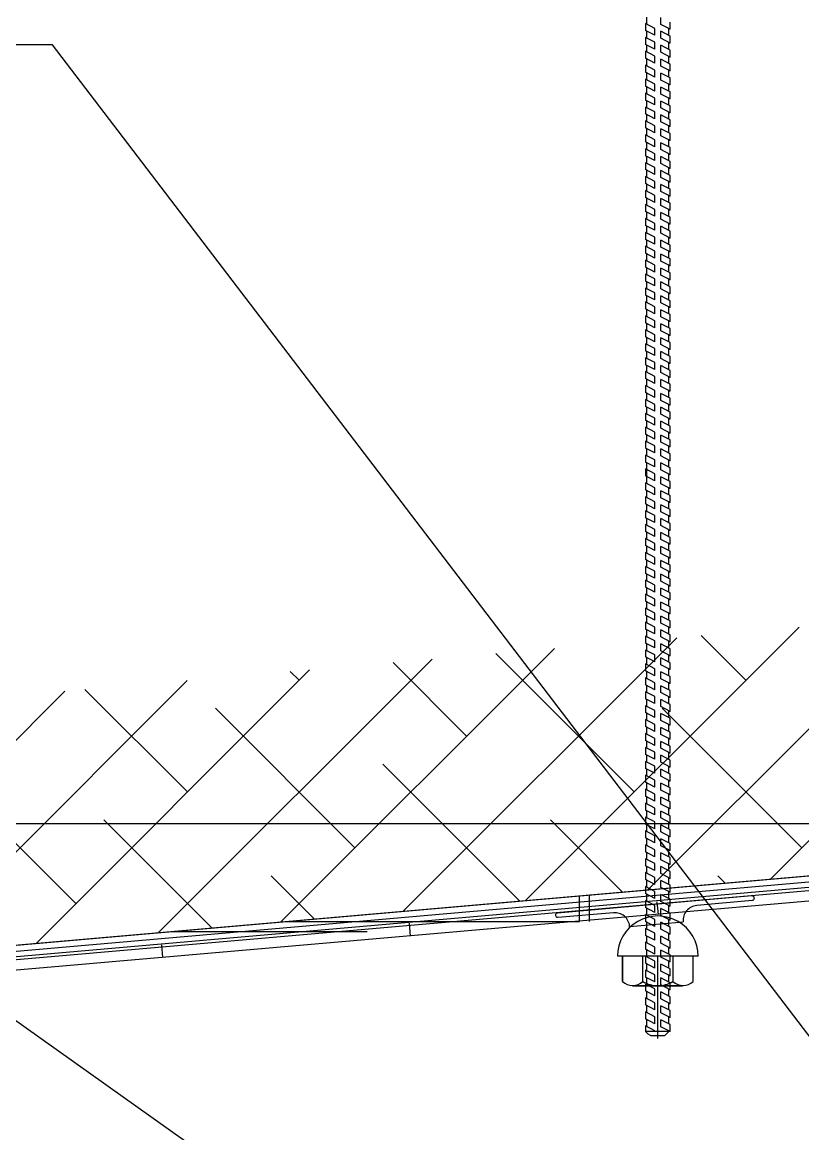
# Model space of a CAD drawing. Header units: millimetres. Extents: x -1985 to 969, y 203 to 500.
# Drawn here: x -1711.42 to -1695.73, y 428.8 to 451.15 of the extents above; entities that cross this region are included whole.
import ezdxf

# ---------------------------------------------------------------- set-up
doc = ezdxf.new("R2010")
doc.units = ezdxf.units.MM
for name, color, linetype in [('Контур', 252, 'Continuous'), ('надписи', 7, 'Continuous'), ('Подхват', 252, 'Continuous'), ('ШПАЛА', 7, 'Continuous')]:
    doc.layers.add(name, color=color, linetype=linetype)

msp = doc.modelspace()

# ---------------------------------------------------------------- hatches: boundary and pattern name
h = msp.add_hatch()
h.set_pattern_fill('ANSI38', color=252, style=0)
h.set_pattern_definition([(45, (-3522.112, -480.3116), (-2.245064, 2.245064), []), (135, (-3522.112, -480.3116), (-6.735192, 2.245064), [7.9375, -4.7625])])
h.paths.add_polyline_path([(-1720.702, 383.032), (-1721.688, 383.08), (-1722.665, 383.226), (-1723.592, 383.458), (-1724.524, 383.791), (-1725.432, 384.221), (-1726.287, 384.737), (-1726.971, 385.241), (-1727.773, 385.961), (-1728.504, 386.777), (-1729.022, 387.484), (-1729.541, 388.354), (-1729.936, 389.193), (-1730.232, 390.002), (-1730.525, 391.156), (-1730.702, 392.622), (-1730.702, 395.934), (-1730.702, 430.92), (-1636.702, 439.144), (-1636.702, 393.036), (-1636.747, 392.089), (-1636.92, 390.958), (-1637.135, 390.12), (-1637.455, 389.225), (-1637.852, 388.375), (-1638.368, 387.505), (-1638.984, 386.673), (-1639.631, 385.961), (-1640.423, 385.249), (-1641.189, 384.688), (-1642.258, 384.073), (-1642.856, 383.801), (-1644.03, 383.395), (-1644.836, 383.207), (-1645.717, 383.08), (-1646.702, 383.032)], flags=16)
h.paths.add_polyline_path([(-1632.702, 439.494), (-1734.702, 430.57), (-1734.702, 392.381), (-1734.465, 390.421), (-1734.059, 388.819), (-1733.631, 387.65), (-1733.076, 386.474), (-1732.362, 385.274), (-1731.615, 384.255), (-1730.607, 383.129), (-1729.499, 382.135), (-1728.511, 381.407), (-1727.325, 380.692), (-1726.056, 380.09), (-1724.753, 379.626), (-1723.448, 379.299), (-1722.083, 379.095), (-1720.801, 379.032), (-1646.603, 379.032), (-1645.332, 379.094), (-1644.095, 379.273), (-1642.92, 379.547), (-1641.37, 380.082), (-1640.427, 380.512), (-1639.005, 381.331), (-1637.899, 382.139), (-1636.806, 383.121), (-1635.889, 384.132), (-1635.031, 385.29), (-1634.312, 386.504), (-1633.752, 387.701), (-1633.307, 388.946), (-1632.996, 390.155), (-1632.761, 391.692), (-1632.702, 392.942)])

# ---------------------------------------------------------------- linework, layer by layer
at = {"color": 0}
for p, q in [((-1698.895, 451.128), (-1698.895, 450.988)), ((-1698.395, 451.013), (-1698.395, 451.153)), ((-1698.895, 450.848), (-1698.895, 450.708)), ((-1698.395, 450.734), (-1698.395, 450.874)), ((-1698.395, 450.453), (-1698.395, 450.593)), ((-1698.895, 450.568), (-1698.895, 450.428)), ((-1698.895, 450.288), (-1698.895, 450.148)), ((-1698.395, 450.173), (-1698.395, 450.313)), ((-1698.895, 450.007), (-1698.895, 449.867)), ((-1698.395, 449.893), (-1698.395, 450.033)), ((-1698.895, 449.727), (-1698.895, 449.587)), ((-1698.395, 449.613), (-1698.395, 449.753)), ((-1698.895, 449.448), (-1698.895, 449.308)), ((-1698.395, 449.332), (-1698.395, 449.472)), ((-1698.895, 449.168), (-1698.895, 449.028)), ((-1698.395, 449.053), (-1698.395, 449.193)), ((-1698.895, 448.888), (-1698.895, 448.748)), ((-1698.395, 448.773), (-1698.395, 448.913)), ((-1698.895, 448.608), (-1698.895, 448.468)), ((-1698.395, 448.494), (-1698.395, 448.634)), ((-1698.895, 448.329), (-1698.895, 448.189)), ((-1698.395, 448.214), (-1698.395, 448.354)), ((-1698.895, 448.048), (-1698.895, 447.908)), ((-1698.395, 447.934), (-1698.395, 448.074)), ((-1698.895, 447.768), (-1698.895, 447.628)), ((-1698.395, 447.654), (-1698.395, 447.794)), ((-1698.895, 447.488), (-1698.895, 447.348)), ((-1698.395, 447.373), (-1698.395, 447.513)), ((-1698.895, 447.208), (-1698.895, 447.068)), ((-1698.395, 447.093), (-1698.395, 447.233)), ((-1698.895, 446.927), (-1698.895, 446.787)), ((-1698.395, 446.813), (-1698.395, 446.953)), ((-1698.895, 446.648), (-1698.895, 446.508)), ((-1698.395, 446.533), (-1698.395, 446.673)), ((-1698.895, 446.368), (-1698.895, 446.228)), ((-1698.395, 446.253), (-1698.395, 446.393)), ((-1698.895, 446.089), (-1698.895, 445.949)), ((-1698.395, 445.973), (-1698.395, 446.113)), ((-1698.895, 445.808), (-1698.895, 445.668)), ((-1698.395, 445.694), (-1698.395, 445.834)), ((-1698.895, 445.528), (-1698.895, 445.388)), ((-1698.395, 445.414), (-1698.395, 445.554)), ((-1698.895, 445.248), (-1698.895, 445.108)), ((-1698.395, 445.133), (-1698.395, 445.273)), ((-1698.895, 444.968), (-1698.895, 444.828)), ((-1698.395, 444.853), (-1698.395, 444.993)), ((-1698.895, 444.688), (-1698.895, 444.548)), ((-1698.395, 444.573), (-1698.395, 444.713)), ((-1698.895, 444.407), (-1698.895, 444.267)), ((-1698.395, 444.293), (-1698.395, 444.433)), ((-1698.895, 444.127), (-1698.895, 443.987)), ((-1698.395, 444.012), (-1698.395, 444.152)), ((-1698.895, 443.848), (-1698.895, 443.708)), ((-1698.395, 443.732), (-1698.395, 443.872)), ((-1698.895, 443.568), (-1698.895, 443.428)), ((-1698.395, 443.453), (-1698.395, 443.593)), ((-1698.895, 443.288), (-1698.895, 443.148)), ((-1698.395, 443.173), (-1698.395, 443.313)), ((-1698.895, 443.008), (-1698.895, 442.868)), ((-1698.395, 442.893), (-1698.395, 443.033)), ((-1698.895, 442.73), (-1698.895, 442.59)), ((-1698.395, 442.613), (-1698.395, 442.753)), ((-1698.895, 442.45), (-1698.895, 442.31)), ((-1698.395, 442.335), (-1698.395, 442.475)), ((-1698.895, 442.17), (-1698.895, 442.03)), ((-1698.395, 442.055), (-1698.395, 442.195)), ((-1698.895, 441.89), (-1698.895, 441.75)), ((-1698.395, 441.775), (-1698.395, 441.915)), ((-1698.895, 441.609), (-1698.895, 441.469)), ((-1698.395, 441.495), (-1698.395, 441.635)), ((-1698.895, 441.329), (-1698.895, 441.189)), ((-1698.395, 441.214), (-1698.395, 441.354)), ((-1698.895, 441.05), (-1698.895, 440.91)), ((-1698.395, 440.934), (-1698.395, 441.074)), ((-1698.895, 440.77), (-1698.895, 440.63)), ((-1698.395, 440.655), (-1698.395, 440.795)), ((-1698.895, 440.49), (-1698.895, 440.35)), ((-1698.395, 440.375), (-1698.395, 440.515)), ((-1698.895, 440.21), (-1698.895, 440.07)), ((-1698.395, 440.096), (-1698.395, 440.236)), ((-1698.895, 439.931), (-1698.895, 439.791)), ((-1698.395, 439.815), (-1698.395, 439.955)), ((-1698.895, 439.65), (-1698.895, 439.51)), ((-1698.395, 439.536), (-1698.395, 439.676)), ((-1698.895, 439.37), (-1698.895, 439.23)), ((-1698.395, 439.256), (-1698.395, 439.396)), ((-1698.895, 439.09), (-1698.895, 438.95)), ((-1698.395, 438.975), (-1698.395, 439.115)), ((-1698.895, 438.809), (-1698.895, 438.669)), ((-1698.395, 438.695), (-1698.395, 438.835)), ((-1698.895, 438.529), (-1698.895, 438.389)), ((-1698.395, 438.415), (-1698.395, 438.555)), ((-1698.895, 438.25), (-1698.895, 438.11)), ((-1698.395, 438.135), (-1698.395, 438.275)), ((-1698.895, 437.97), (-1698.895, 437.83)), ((-1698.395, 437.855), (-1698.395, 437.995)), ((-1698.895, 437.691), (-1698.895, 437.551)), ((-1698.395, 437.575), (-1698.395, 437.715)), ((-1698.895, 437.41), (-1698.895, 437.27)), ((-1698.395, 437.296), (-1698.395, 437.436)), ((-1698.895, 437.131), (-1698.895, 436.991)), ((-1698.395, 437.016), (-1698.395, 437.156)), ((-1698.895, 436.85), (-1698.895, 436.71)), ((-1698.395, 436.736), (-1698.395, 436.876)), ((-1698.895, 436.57), (-1698.895, 436.43)), ((-1698.395, 436.456), (-1698.395, 436.596)), ((-1698.895, 436.29), (-1698.895, 436.15)), ((-1698.395, 436.175), (-1698.395, 436.315)), ((-1698.895, 436.01), (-1698.895, 435.87)), ((-1698.395, 435.895), (-1698.395, 436.035)), ((-1698.895, 435.729), (-1698.895, 435.589)), ((-1698.395, 435.615), (-1698.395, 435.755)), ((-1698.895, 435.45), (-1698.895, 435.31)), ((-1698.395, 435.335), (-1698.395, 435.475)), ((-1698.395, 435.056), (-1698.395, 435.196)), ((-1698.895, 435.17), (-1698.895, 435.03)), ((-1698.895, 434.891), (-1698.895, 434.751)), ((-1698.395, 434.775), (-1698.395, 434.915)), ((-1698.895, 434.611), (-1698.895, 434.471)), ((-1698.395, 434.496), (-1698.395, 434.636)), ((-1698.895, 434.333), (-1698.895, 434.193)), ((-1698.395, 434.216), (-1698.395, 434.356)), ((-1698.395, 433.938), (-1698.395, 434.078)), ((-1698.895, 434.053), (-1698.895, 433.913)), ((-1698.895, 433.772), (-1698.895, 433.632)), ((-1698.395, 433.658), (-1698.395, 433.798)), ((-1698.895, 433.492), (-1698.895, 433.352)), ((-1698.395, 433.378), (-1698.395, 433.518)), ((-1698.895, 433.212), (-1698.895, 433.072)), ((-1698.395, 433.097), (-1698.395, 433.237)), ((-1698.395, 432.817), (-1698.395, 432.957)), ((-1698.895, 432.932), (-1698.895, 432.792)), ((-1698.895, 432.652), (-1698.895, 432.512)), ((-1698.395, 432.537), (-1698.395, 432.677)), ((-1699.354, 432.371), (-1699.354, 431.863)), ((-1699.354, 431.863), (-1699.354, 432.371)), ((-1698.945, 431.863), (-1698.945, 432.371)), ((-1698.895, 432.372), (-1698.895, 432.232)), ((-1698.395, 432.258), (-1698.395, 432.398)), ((-1698.342, 432.371), (-1698.342, 431.863)), ((-1697.934, 431.863), (-1697.934, 432.371)), ((-1698.895, 432.093), (-1698.895, 431.953)), ((-1698.395, 431.978), (-1698.395, 432.118)), ((-1698.395, 431.698), (-1698.395, 431.838)), ((-1699.156, 431.78), (-1698.644, 431.78)), ((-1698.644, 431.78), (-1699.134, 431.78)), ((-1698.895, 431.813), (-1698.895, 431.673)), ((-1698.132, 431.78), (-1698.644, 431.78)), ((-1698.644, 431.78), (-1698.154, 431.78)), ((-1698.895, 431.533), (-1698.895, 431.393)), ((-1698.395, 431.418), (-1698.395, 431.558)), ((-1698.895, 431.253), (-1698.895, 431.113)), ((-1698.395, 431.138), (-1698.395, 431.278)), ((-1698.895, 430.973), (-1698.895, 430.86)), ((-1698.395, 430.858), (-1698.395, 430.998)), ((-1698.424, 430.86), (-1698.895, 430.86)), ((-1698.791, 430.78), (-1698.504, 430.78))]:
    msp.add_line(p, q, dxfattribs=at)
for p, q in [((-1698.895, 451.128), (-1698.864, 451.128)), ((-1698.702, 451.03), (-1698.895, 451.128)), ((-1698.395, 451.013), (-1698.585, 451.11)), ((-1698.702, 450.89), (-1698.895, 450.988)), ((-1698.895, 450.848), (-1698.864, 450.848)), ((-1698.702, 450.75), (-1698.895, 450.848)), ((-1698.395, 450.874), (-1698.585, 450.971)), ((-1698.395, 450.734), (-1698.585, 450.831)), ((-1698.395, 451.013), (-1698.424, 451.013)), ((-1698.702, 450.61), (-1698.895, 450.708)), ((-1698.395, 450.593), (-1698.585, 450.69)), ((-1698.395, 450.734), (-1698.424, 450.734)), ((-1698.895, 450.568), (-1698.864, 450.568)), ((-1698.702, 450.47), (-1698.895, 450.568)), ((-1698.702, 450.33), (-1698.895, 450.428)), ((-1698.395, 450.453), (-1698.585, 450.55)), ((-1698.395, 450.313), (-1698.585, 450.41)), ((-1698.395, 450.453), (-1698.424, 450.453)), ((-1698.895, 450.288), (-1698.864, 450.288)), ((-1698.702, 450.19), (-1698.895, 450.288)), ((-1698.702, 450.05), (-1698.895, 450.148)), ((-1698.395, 450.173), (-1698.585, 450.27)), ((-1698.395, 450.173), (-1698.424, 450.173)), ((-1698.895, 450.007), (-1698.864, 450.007)), ((-1698.702, 449.909), (-1698.895, 450.007)), ((-1698.395, 450.033), (-1698.585, 450.13)), ((-1698.395, 449.893), (-1698.585, 449.99)), ((-1698.702, 449.769), (-1698.895, 449.867)), ((-1698.895, 449.727), (-1698.864, 449.727)), ((-1698.702, 449.629), (-1698.895, 449.727)), ((-1698.395, 449.753), (-1698.585, 449.849)), ((-1698.395, 449.613), (-1698.585, 449.709)), ((-1698.395, 449.893), (-1698.424, 449.893)), ((-1698.702, 449.489), (-1698.895, 449.587)), ((-1698.395, 449.472), (-1698.585, 449.569)), ((-1698.395, 449.613), (-1698.424, 449.613)), ((-1698.895, 449.448), (-1698.864, 449.448)), ((-1698.702, 449.35), (-1698.895, 449.448)), ((-1698.702, 449.21), (-1698.895, 449.308)), ((-1698.395, 449.332), (-1698.585, 449.429)), ((-1698.395, 449.193), (-1698.585, 449.29)), ((-1698.395, 449.332), (-1698.424, 449.332)), ((-1698.895, 449.168), (-1698.864, 449.168)), ((-1698.702, 449.07), (-1698.895, 449.168)), ((-1698.395, 449.053), (-1698.585, 449.15)), ((-1698.395, 449.053), (-1698.424, 449.053)), ((-1698.702, 448.93), (-1698.895, 449.028)), ((-1698.895, 448.888), (-1698.864, 448.888)), ((-1698.702, 448.79), (-1698.895, 448.888)), ((-1698.395, 448.913), (-1698.585, 449.01)), ((-1698.395, 448.773), (-1698.585, 448.87)), ((-1698.702, 448.65), (-1698.895, 448.748)), ((-1698.895, 448.608), (-1698.864, 448.608)), ((-1698.702, 448.51), (-1698.895, 448.608)), ((-1698.395, 448.634), (-1698.585, 448.731)), ((-1698.395, 448.494), (-1698.585, 448.591)), ((-1698.395, 448.773), (-1698.424, 448.773)), ((-1698.702, 448.37), (-1698.895, 448.468)), ((-1698.395, 448.354), (-1698.585, 448.45)), ((-1698.395, 448.494), (-1698.424, 448.494)), ((-1698.895, 448.329), (-1698.864, 448.329)), ((-1698.702, 448.23), (-1698.895, 448.329)), ((-1698.702, 448.09), (-1698.895, 448.189)), ((-1698.395, 448.214), (-1698.585, 448.31)), ((-1698.395, 448.074), (-1698.585, 448.171)), ((-1698.395, 448.214), (-1698.424, 448.214)), ((-1698.895, 448.048), (-1698.864, 448.048)), ((-1698.702, 447.95), (-1698.895, 448.048)), ((-1698.395, 447.934), (-1698.585, 448.031)), ((-1698.395, 447.934), (-1698.424, 447.934)), ((-1698.702, 447.81), (-1698.895, 447.908)), ((-1698.895, 447.768), (-1698.864, 447.768)), ((-1698.702, 447.67), (-1698.895, 447.768)), ((-1698.395, 447.794), (-1698.585, 447.891)), ((-1698.395, 447.654), (-1698.585, 447.751)), ((-1698.702, 447.53), (-1698.895, 447.628)), ((-1698.895, 447.488), (-1698.864, 447.488)), ((-1698.702, 447.39), (-1698.895, 447.488)), ((-1698.395, 447.513), (-1698.585, 447.61)), ((-1698.395, 447.373), (-1698.585, 447.47)), ((-1698.395, 447.654), (-1698.424, 447.654)), ((-1698.702, 447.25), (-1698.895, 447.348)), ((-1698.395, 447.233), (-1698.585, 447.33)), ((-1698.395, 447.373), (-1698.424, 447.373)), ((-1698.895, 447.208), (-1698.864, 447.208)), ((-1698.702, 447.109), (-1698.895, 447.208)), ((-1698.702, 446.969), (-1698.895, 447.068)), ((-1698.395, 447.093), (-1698.585, 447.19)), ((-1698.395, 446.953), (-1698.585, 447.05)), ((-1698.395, 447.093), (-1698.424, 447.093)), ((-1698.895, 446.927), (-1698.864, 446.927)), ((-1698.702, 446.829), (-1698.895, 446.927)), ((-1698.395, 446.813), (-1698.585, 446.91)), ((-1698.395, 446.813), (-1698.424, 446.813)), ((-1698.702, 446.689), (-1698.895, 446.787)), ((-1698.895, 446.648), (-1698.864, 446.648)), ((-1698.702, 446.55), (-1698.895, 446.648)), ((-1698.395, 446.673), (-1698.585, 446.769)), ((-1698.395, 446.533), (-1698.585, 446.629)), ((-1698.702, 446.41), (-1698.895, 446.508)), ((-1698.895, 446.368), (-1698.864, 446.368)), ((-1698.702, 446.27), (-1698.895, 446.368)), ((-1698.395, 446.393), (-1698.585, 446.49)), ((-1698.395, 446.253), (-1698.585, 446.35)), ((-1698.395, 446.533), (-1698.424, 446.533)), ((-1698.702, 446.13), (-1698.895, 446.228)), ((-1698.395, 446.113), (-1698.585, 446.21)), ((-1698.395, 446.253), (-1698.424, 446.253)), ((-1698.895, 446.089), (-1698.864, 446.089)), ((-1698.702, 445.99), (-1698.895, 446.089)), ((-1698.702, 445.85), (-1698.895, 445.949)), ((-1698.395, 445.973), (-1698.585, 446.07)), ((-1698.395, 445.834), (-1698.585, 445.931)), ((-1698.395, 445.973), (-1698.424, 445.973)), ((-1698.895, 445.808), (-1698.864, 445.808)), ((-1698.702, 445.71), (-1698.895, 445.808)), ((-1698.395, 445.694), (-1698.585, 445.791)), ((-1698.395, 445.694), (-1698.424, 445.694)), ((-1698.702, 445.57), (-1698.895, 445.668)), ((-1698.895, 445.528), (-1698.864, 445.528)), ((-1698.702, 445.43), (-1698.895, 445.528)), ((-1698.395, 445.554), (-1698.585, 445.651)), ((-1698.395, 445.414), (-1698.585, 445.511)), ((-1698.702, 445.29), (-1698.895, 445.388)), ((-1698.895, 445.248), (-1698.864, 445.248)), ((-1698.702, 445.15), (-1698.895, 445.248)), ((-1698.395, 445.273), (-1698.585, 445.37)), ((-1698.395, 445.133), (-1698.585, 445.23)), ((-1698.395, 445.414), (-1698.424, 445.414)), ((-1698.702, 445.01), (-1698.895, 445.108)), ((-1698.395, 444.993), (-1698.585, 445.09)), ((-1698.395, 445.133), (-1698.424, 445.133)), ((-1698.895, 444.968), (-1698.864, 444.968)), ((-1698.702, 444.869), (-1698.895, 444.968)), ((-1698.702, 444.729), (-1698.895, 444.828)), ((-1698.395, 444.853), (-1698.585, 444.95)), ((-1698.395, 444.713), (-1698.585, 444.81)), ((-1698.395, 444.853), (-1698.424, 444.853)), ((-1698.895, 444.688), (-1698.864, 444.688)), ((-1698.702, 444.589), (-1698.895, 444.688)), ((-1698.395, 444.573), (-1698.585, 444.67)), ((-1698.395, 444.573), (-1698.424, 444.573)), ((-1698.702, 444.449), (-1698.895, 444.548)), ((-1698.895, 444.407), (-1698.864, 444.407)), ((-1698.702, 444.309), (-1698.895, 444.407)), ((-1698.395, 444.433), (-1698.585, 444.53)), ((-1698.395, 444.293), (-1698.585, 444.39)), ((-1698.702, 444.169), (-1698.895, 444.267)), ((-1698.895, 444.127), (-1698.864, 444.127)), ((-1698.702, 444.029), (-1698.895, 444.127)), ((-1698.395, 444.152), (-1698.585, 444.249)), ((-1698.395, 444.293), (-1698.424, 444.293)), ((-1698.702, 443.889), (-1698.895, 443.987)), ((-1698.395, 444.012), (-1698.585, 444.109)), ((-1698.395, 443.872), (-1698.585, 443.969)), ((-1698.395, 444.012), (-1698.424, 444.012)), ((-1698.895, 443.848), (-1698.864, 443.848)), ((-1698.702, 443.75), (-1698.895, 443.848)), ((-1698.702, 443.61), (-1698.895, 443.708)), ((-1698.395, 443.732), (-1698.585, 443.829)), ((-1698.395, 443.593), (-1698.585, 443.69)), ((-1698.395, 443.732), (-1698.424, 443.732)), ((-1698.895, 443.568), (-1698.864, 443.568)), ((-1698.702, 443.469), (-1698.895, 443.568)), ((-1698.395, 443.453), (-1698.585, 443.55)), ((-1698.395, 443.453), (-1698.424, 443.453)), ((-1698.702, 443.329), (-1698.895, 443.428)), ((-1698.895, 443.288), (-1698.864, 443.288)), ((-1698.702, 443.19), (-1698.895, 443.288)), ((-1698.395, 443.313), (-1698.585, 443.41)), ((-1698.395, 443.173), (-1698.585, 443.27)), ((-1698.702, 443.05), (-1698.895, 443.148)), ((-1698.895, 443.008), (-1698.864, 443.008)), ((-1698.702, 442.91), (-1698.895, 443.008)), ((-1698.395, 443.033), (-1698.585, 443.13)), ((-1698.395, 443.173), (-1698.424, 443.173)), ((-1698.702, 442.77), (-1698.895, 442.868)), ((-1698.395, 442.893), (-1698.585, 442.99)), ((-1698.395, 442.753), (-1698.585, 442.85)), ((-1698.395, 442.893), (-1698.424, 442.893)), ((-1698.895, 442.73), (-1698.864, 442.73)), ((-1698.702, 442.632), (-1698.895, 442.73)), ((-1698.702, 442.492), (-1698.895, 442.59)), ((-1698.395, 442.613), (-1698.585, 442.71)), ((-1698.395, 442.475), (-1698.585, 442.572)), ((-1698.395, 442.613), (-1698.424, 442.613)), ((-1698.895, 442.45), (-1698.864, 442.45)), ((-1698.702, 442.352), (-1698.895, 442.45)), ((-1698.395, 442.335), (-1698.585, 442.432)), ((-1698.395, 442.335), (-1698.424, 442.335)), ((-1698.702, 442.212), (-1698.895, 442.31)), ((-1698.895, 442.17), (-1698.864, 442.17)), ((-1698.702, 442.072), (-1698.895, 442.17)), ((-1698.395, 442.195), (-1698.585, 442.292)), ((-1698.395, 442.055), (-1698.585, 442.152)), ((-1698.702, 441.932), (-1698.895, 442.03)), ((-1698.895, 441.89), (-1698.864, 441.89)), ((-1698.702, 441.791), (-1698.895, 441.89)), ((-1698.395, 441.915), (-1698.585, 442.012)), ((-1698.395, 442.055), (-1698.424, 442.055)), ((-1698.702, 441.651), (-1698.895, 441.75)), ((-1698.395, 441.775), (-1698.585, 441.872)), ((-1698.395, 441.635), (-1698.585, 441.732)), ((-1698.395, 441.775), (-1698.424, 441.775)), ((-1698.895, 441.609), (-1698.864, 441.609)), ((-1698.702, 441.511), (-1698.895, 441.609)), ((-1698.702, 441.371), (-1698.895, 441.469)), ((-1698.395, 441.495), (-1698.585, 441.592)), ((-1698.395, 441.354), (-1698.585, 441.451)), ((-1698.395, 441.495), (-1698.424, 441.495)), ((-1698.895, 441.329), (-1698.864, 441.329)), ((-1698.702, 441.231), (-1698.895, 441.329)), ((-1698.395, 441.214), (-1698.585, 441.311)), ((-1698.395, 441.214), (-1698.424, 441.214)), ((-1698.702, 441.091), (-1698.895, 441.189)), ((-1698.895, 441.05), (-1698.864, 441.05)), ((-1698.702, 440.952), (-1698.895, 441.05)), ((-1698.395, 441.074), (-1698.585, 441.171)), ((-1698.395, 440.934), (-1698.585, 441.031)), ((-1698.702, 440.812), (-1698.895, 440.91)), ((-1698.895, 440.77), (-1698.864, 440.77)), ((-1698.702, 440.671), (-1698.895, 440.77)), ((-1698.395, 440.795), (-1698.585, 440.892)), ((-1698.395, 440.934), (-1698.424, 440.934)), ((-1698.702, 440.531), (-1698.895, 440.63)), ((-1698.395, 440.655), (-1698.585, 440.752)), ((-1698.395, 440.515), (-1698.585, 440.612)), ((-1698.395, 440.655), (-1698.424, 440.655)), ((-1698.895, 440.49), (-1698.864, 440.49)), ((-1698.702, 440.392), (-1698.895, 440.49)), ((-1698.702, 440.252), (-1698.895, 440.35)), ((-1698.395, 440.375), (-1698.585, 440.472)), ((-1698.395, 440.236), (-1698.585, 440.332)), ((-1698.395, 440.375), (-1698.424, 440.375)), ((-1698.895, 440.21), (-1698.864, 440.21)), ((-1698.702, 440.112), (-1698.895, 440.21)), ((-1698.395, 440.096), (-1698.585, 440.192)), ((-1698.395, 440.096), (-1698.424, 440.096)), ((-1698.702, 439.972), (-1698.895, 440.07)), ((-1698.895, 439.931), (-1698.864, 439.931)), ((-1698.702, 439.832), (-1698.895, 439.931)), ((-1698.395, 439.955), (-1698.585, 440.052)), ((-1698.395, 439.815), (-1698.585, 439.912)), ((-1698.702, 439.692), (-1698.895, 439.791)), ((-1698.895, 439.65), (-1698.864, 439.65)), ((-1698.702, 439.552), (-1698.895, 439.65)), ((-1698.395, 439.676), (-1698.585, 439.773)), ((-1698.395, 439.815), (-1698.424, 439.815)), ((-1698.702, 439.412), (-1698.895, 439.51)), ((-1698.395, 439.536), (-1698.585, 439.633)), ((-1698.395, 439.396), (-1698.585, 439.492)), ((-1698.395, 439.536), (-1698.424, 439.536)), ((-1696.382, 433.922), (-1690.882, 439.423)), ((-1698.895, 439.37), (-1698.864, 439.37)), ((-1698.702, 439.272), (-1698.895, 439.37)), ((-1698.702, 439.132), (-1698.895, 439.23)), ((-1698.843, 433.707), (-1693.342, 439.207)), ((-1698.395, 439.256), (-1698.585, 439.352)), ((-1698.395, 439.115), (-1698.585, 439.212)), ((-1698.395, 439.256), (-1698.424, 439.256)), ((-1701.303, 433.492), (-1695.803, 438.992)), ((-1698.895, 439.09), (-1698.864, 439.09)), ((-1698.702, 438.992), (-1698.895, 439.09)), ((-1698.395, 438.975), (-1698.585, 439.072)), ((-1698.395, 438.975), (-1698.424, 438.975)), ((-1703.763, 433.276), (-1698.263, 438.777)), ((-1698.702, 438.852), (-1698.895, 438.95)), ((-1698.895, 438.809), (-1698.864, 438.809)), ((-1698.702, 438.711), (-1698.895, 438.809)), ((-1698.395, 438.835), (-1698.585, 438.932)), ((-1698.395, 438.695), (-1698.585, 438.792)), ((-1696.875, 437.92), (-1697.775, 438.819)), ((-1706.224, 433.061), (-1700.723, 438.562)), ((-1698.702, 438.571), (-1698.895, 438.669)), ((-1698.895, 438.529), (-1698.864, 438.529)), ((-1698.702, 438.431), (-1698.895, 438.529)), ((-1698.395, 438.555), (-1698.585, 438.652)), ((-1698.395, 438.695), (-1698.424, 438.695)), ((-1708.684, 432.846), (-1703.184, 438.346)), ((-1699.12, 435.675), (-1701.904, 438.458)), ((-1698.702, 438.291), (-1698.895, 438.389)), ((-1698.395, 438.415), (-1698.585, 438.512)), ((-1698.395, 438.275), (-1698.585, 438.371)), ((-1698.395, 438.415), (-1698.424, 438.415)), ((-1711.144, 432.631), (-1705.644, 438.131)), ((-1705.855, 437.92), (-1706.033, 438.097)), ((-1702.488, 436.797), (-1703.968, 438.278)), ((-1698.895, 438.25), (-1698.864, 438.25)), ((-1698.702, 438.152), (-1698.895, 438.25)), ((-1698.702, 438.012), (-1698.895, 438.11)), ((-1698.395, 438.135), (-1698.585, 438.231)), ((-1698.395, 437.995), (-1698.585, 438.092)), ((-1698.395, 438.135), (-1698.424, 438.135)), ((-1713.605, 432.415), (-1708.104, 437.916)), ((-1698.895, 437.97), (-1698.864, 437.97)), ((-1698.702, 437.872), (-1698.895, 437.97)), ((-1698.395, 437.855), (-1698.585, 437.952)), ((-1698.395, 437.855), (-1698.424, 437.855)), ((-1716.065, 432.2), (-1710.565, 437.701)), ((-1708.1, 435.675), (-1710.162, 437.736)), ((-1698.702, 437.732), (-1698.895, 437.83)), ((-1698.895, 437.691), (-1698.864, 437.691)), ((-1698.702, 437.592), (-1698.895, 437.691)), ((-1698.395, 437.715), (-1698.585, 437.812)), ((-1698.395, 437.575), (-1698.585, 437.672)), ((-1698.702, 437.452), (-1698.895, 437.551)), ((-1698.895, 437.41), (-1698.864, 437.41)), ((-1698.702, 437.312), (-1698.895, 437.41)), ((-1698.395, 437.436), (-1698.585, 437.533)), ((-1698.395, 437.575), (-1698.424, 437.575)), ((-1704.733, 434.552), (-1707.539, 437.358)), ((-1698.702, 437.172), (-1698.895, 437.27)), ((-1698.395, 437.296), (-1698.585, 437.393)), ((-1698.395, 437.156), (-1698.585, 437.253)), ((-1695.753, 434.552), (-1698.559, 437.358)), ((-1698.395, 437.296), (-1698.424, 437.296)), ((-1698.895, 437.131), (-1698.864, 437.131)), ((-1698.702, 437.032), (-1698.895, 437.131)), ((-1698.702, 436.892), (-1698.895, 436.991)), ((-1698.395, 437.016), (-1698.585, 437.113)), ((-1698.395, 436.876), (-1698.585, 436.973)), ((-1698.395, 437.016), (-1698.424, 437.016)), ((-1698.895, 436.85), (-1698.864, 436.85)), ((-1698.702, 436.752), (-1698.895, 436.85)), ((-1698.395, 436.736), (-1698.585, 436.833)), ((-1698.395, 436.736), (-1698.424, 436.736)), ((-1698.702, 436.612), (-1698.895, 436.71)), ((-1698.895, 436.57), (-1698.864, 436.57)), ((-1698.702, 436.472), (-1698.895, 436.57)), ((-1698.395, 436.596), (-1698.585, 436.693)), ((-1698.395, 436.456), (-1698.585, 436.553)), ((-1698.702, 436.332), (-1698.895, 436.43)), ((-1698.895, 436.29), (-1698.864, 436.29)), ((-1698.702, 436.192), (-1698.895, 436.29)), ((-1698.395, 436.315), (-1698.585, 436.412)), ((-1698.395, 436.456), (-1698.424, 436.456)), ((-1710.345, 433.43), (-1713.152, 436.236)), ((-1701.417, 433.482), (-1704.172, 436.236)), ((-1698.702, 436.052), (-1698.895, 436.15)), ((-1698.395, 436.175), (-1698.585, 436.272)), ((-1698.395, 436.035), (-1698.585, 436.132)), ((-1698.395, 436.175), (-1698.424, 436.175)), ((-1698.895, 436.01), (-1698.864, 436.01)), ((-1698.702, 435.911), (-1698.895, 436.01)), ((-1698.702, 435.771), (-1698.895, 435.87)), ((-1698.395, 435.895), (-1698.585, 435.992)), ((-1698.395, 435.755), (-1698.585, 435.852)), ((-1698.395, 435.895), (-1698.424, 435.895)), ((-1698.895, 435.729), (-1698.864, 435.729)), ((-1698.702, 435.631), (-1698.895, 435.729)), ((-1698.395, 435.615), (-1698.585, 435.712)), ((-1698.702, 435.491), (-1698.895, 435.589)), ((-1698.895, 435.45), (-1698.864, 435.45)), ((-1698.702, 435.352), (-1698.895, 435.45)), ((-1698.395, 435.475), (-1698.585, 435.572)), ((-1698.395, 435.335), (-1698.585, 435.432)), ((-1698.395, 435.615), (-1698.424, 435.615)), ((-1698.702, 435.212), (-1698.895, 435.31)), ((-1698.395, 435.196), (-1698.585, 435.292)), ((-1698.395, 435.335), (-1698.424, 435.335)), ((-1684.327, 435.032), (-1770.276, 435.032)), ((-1707.611, 432.94), (-1709.784, 435.113)), ((-1699.353, 433.662), (-1700.804, 435.113)), ((-1698.895, 435.17), (-1698.864, 435.17)), ((-1698.702, 435.072), (-1698.895, 435.17)), ((-1698.702, 434.932), (-1698.895, 435.03)), ((-1698.395, 435.056), (-1698.585, 435.152)), ((-1698.395, 434.915), (-1698.585, 435.012)), ((-1698.395, 435.056), (-1698.424, 435.056)), ((-1698.895, 434.891), (-1698.864, 434.891)), ((-1698.702, 434.792), (-1698.895, 434.891)), ((-1698.702, 434.652), (-1698.895, 434.751)), ((-1698.395, 434.775), (-1698.585, 434.872)), ((-1698.395, 434.636), (-1698.585, 434.733)), ((-1698.395, 434.775), (-1698.424, 434.775)), ((-1698.895, 434.611), (-1698.864, 434.611)), ((-1698.702, 434.512), (-1698.895, 434.611)), ((-1698.395, 434.496), (-1698.585, 434.593)), ((-1698.702, 434.372), (-1698.895, 434.471)), ((-1698.895, 434.333), (-1698.864, 434.333)), ((-1698.702, 434.235), (-1698.895, 434.333)), ((-1698.395, 434.356), (-1698.585, 434.453)), ((-1698.395, 434.216), (-1698.585, 434.313)), ((-1698.395, 434.496), (-1698.424, 434.496)), ((-1698.702, 434.095), (-1698.895, 434.193)), ((-1698.395, 434.078), (-1698.585, 434.175)), ((-1698.395, 434.216), (-1698.424, 434.216)), ((-1705.546, 433.12), (-1706.417, 433.991)), ((-1698.895, 434.053), (-1698.864, 434.053)), ((-1698.702, 433.954), (-1698.895, 434.053)), ((-1698.702, 433.814), (-1698.895, 433.913)), ((-1698.395, 433.938), (-1698.585, 434.035)), ((-1698.395, 433.798), (-1698.585, 433.895)), ((-1698.395, 433.938), (-1698.424, 433.938)), ((-1697.288, 433.843), (-1697.436, 433.991)), ((-1698.895, 433.772), (-1698.864, 433.772)), ((-1698.702, 433.674), (-1698.895, 433.772)), ((-1698.702, 433.534), (-1698.895, 433.632)), ((-1698.395, 433.658), (-1698.585, 433.755)), ((-1698.395, 433.518), (-1698.585, 433.615)), ((-1698.395, 433.658), (-1698.424, 433.658)), ((-1700.218, 433.069), (-1700.218, 433.587)), ((-1700.018, 433.069), (-1700.018, 433.604)), ((-1698.895, 433.492), (-1698.864, 433.492)), ((-1698.702, 433.394), (-1698.895, 433.492)), ((-1698.395, 433.378), (-1698.585, 433.475)), ((-1698.702, 433.254), (-1698.895, 433.352)), ((-1698.895, 433.212), (-1698.864, 433.212)), ((-1698.702, 433.113), (-1698.895, 433.212)), ((-1698.395, 433.237), (-1698.585, 433.334)), ((-1698.395, 433.097), (-1698.585, 433.194)), ((-1698.395, 433.378), (-1698.424, 433.378)), ((-1706.132, 433.069), (-1700.218, 433.069)), ((-1698.702, 432.973), (-1698.895, 433.072)), ((-1698.395, 432.957), (-1698.585, 433.054)), ((-1698.395, 433.097), (-1698.424, 433.097)), ((-1708.418, 432.869), (-1704.485, 432.869)), ((-1698.895, 432.932), (-1698.864, 432.932)), ((-1698.702, 432.833), (-1698.895, 432.932)), ((-1698.702, 432.693), (-1698.895, 432.792)), ((-1698.395, 432.817), (-1698.585, 432.914)), ((-1698.395, 432.677), (-1698.585, 432.774)), ((-1698.395, 432.817), (-1698.424, 432.817)), ((-1698.895, 432.652), (-1698.864, 432.652)), ((-1698.702, 432.554), (-1698.895, 432.652)), ((-1698.702, 432.414), (-1698.895, 432.512)), ((-1698.395, 432.537), (-1698.585, 432.634)), ((-1698.395, 432.398), (-1698.585, 432.495)), ((-1698.395, 432.537), (-1698.424, 432.537)), ((-1698.895, 432.372), (-1698.864, 432.372)), ((-1698.702, 432.274), (-1698.895, 432.372)), ((-1698.395, 432.258), (-1698.585, 432.355)), ((-1698.702, 432.134), (-1698.895, 432.232)), ((-1698.895, 432.093), (-1698.864, 432.093)), ((-1698.702, 431.995), (-1698.895, 432.093)), ((-1698.395, 432.118), (-1698.585, 432.214)), ((-1698.395, 431.978), (-1698.585, 432.074)), ((-1698.395, 432.258), (-1698.424, 432.258)), ((-1698.702, 431.855), (-1698.895, 431.953)), ((-1698.395, 431.838), (-1698.585, 431.935)), ((-1698.395, 431.978), (-1698.424, 431.978)), ((-1698.895, 431.813), (-1698.864, 431.813)), ((-1698.702, 431.714), (-1698.895, 431.813)), ((-1698.702, 431.574), (-1698.895, 431.673)), ((-1698.395, 431.698), (-1698.585, 431.795)), ((-1698.395, 431.558), (-1698.585, 431.655)), ((-1698.395, 431.698), (-1698.424, 431.698)), ((-1698.895, 431.533), (-1698.864, 431.533)), ((-1698.702, 431.434), (-1698.895, 431.533)), ((-1698.702, 431.294), (-1698.895, 431.393)), ((-1698.395, 431.418), (-1698.585, 431.515)), ((-1698.395, 431.278), (-1698.585, 431.375)), ((-1698.395, 431.418), (-1698.424, 431.418)), ((-1698.895, 431.253), (-1698.864, 431.253)), ((-1698.702, 431.154), (-1698.895, 431.253)), ((-1698.395, 431.138), (-1698.585, 431.235)), ((-1698.702, 431.014), (-1698.895, 431.113)), ((-1698.702, 430.875), (-1698.895, 430.973)), ((-1698.895, 430.973), (-1698.864, 430.973)), ((-1698.395, 430.998), (-1698.585, 431.095)), ((-1698.395, 430.858), (-1698.585, 430.955)), ((-1698.395, 431.138), (-1698.424, 431.138)), ((-1698.839, 430.805), (-1698.894, 430.86)), ((-1698.791, 430.78), (-1698.839, 430.805)), ((-1698.504, 430.78), (-1698.424, 430.86)), ((-1698.395, 430.858), (-1698.424, 430.858))]:
    msp.add_line(p, q)
msp.add_lwpolyline([(-1738.702, 430.22), (-1628.005, 439.904), (-1628.005, 379.029), (-1628.005, 379.029), (-1628.005, 379.029), (-1628.005, 379.029), (-1628.005, 379.029), (-1628.005, 379.029), (-1628.005, 379.029), (-1628.005, 379.029), (-1628.005, 379.029), (-1628.005, 379.029), (-1628.005, 379.029), (-1628.005, 379.029), (-1628.005, 379.029), (-1628.005, 379.029), (-1628.005, 379.029), (-1628.005, 379.029), (-1628.005, 379.029), (-1738.702, 379.029)])
at = {"lineweight": 30}
msp.add_lwpolyline([(-1730.702, 430.92), (-1636.702, 439.144), (-1636.702, 393.036), (-1636.747, 392.089), (-1636.92, 390.958), (-1637.135, 390.12), (-1637.455, 389.225), (-1637.852, 388.375), (-1638.368, 387.505), (-1638.984, 386.673), (-1639.631, 385.961), (-1640.423, 385.249), (-1641.189, 384.688), (-1642.258, 384.073), (-1642.856, 383.801), (-1644.03, 383.395), (-1644.836, 383.207), (-1645.717, 383.08), (-1646.702, 383.032), (-1720.702, 383.032)], dxfattribs=at)
at = {"color": 0}
for points in [[(-1699.212, 432.973), (-1699.212, 432.973, 0.414214), (-1699.537, 433.246), (-1700.652, 433.148, -0.414214), (-1700.696, 433.185), (-1700.698, 433.205, -0.414214), (-1700.661, 433.248), (-1698.709, 433.419)], [(-1698.709, 433.419), (-1696.756, 433.59, -0.414214), (-1696.713, 433.553), (-1696.711, 433.533, -0.414214), (-1696.747, 433.49), (-1697.863, 433.392, 0.414214), (-1698.136, 433.067), (-1698.136, 433.067)]]:
    msp.add_lwpolyline(points, format="xyb", dxfattribs=at)
msp.add_arc((-1742.845, 422.954), 49.737, 315.6066, 12.85)
for centre, radius, start, end in [((-1699.15, 432.081), 0.298, 226.7781, 313.2219), ((-1698.644, 432.376), 0.595, 239.5268, 270), ((-1698.644, 432.376), 0.595, 270, 300.4732), ((-1698.138, 432.081), 0.298, 226.7781, 313.2219)]:
    msp.add_arc(centre, radius, start, end, dxfattribs=at)
at = {"layer": 'Контур', "color": 250}
for p, q in [((-1730.702, 430.92), (-1636.702, 439.144)), ((-1730.702, 430.92), (-1636.702, 439.144)), ((-1730.31, 430.834), (-1637.557, 438.949))]:
    msp.add_line(p, q, dxfattribs=at)
at = {"layer": 'надписи'}
for points in [[(-1679.776, 410.035), (-1710.811, 450.699), (-1787.625, 450.699), (-1818.086, 407.546)], [(-1815.3, 404.038), (-1779.32, 446.773), (-1733.608, 446.773), (-1679.776, 408.471)]]:
    msp.add_lwpolyline(points, dxfattribs=at)
at = {"layer": 'Подхват'}
for p, q in [((-1678.734, 435.231), (-1728.543, 430.873)), ((-1678.728, 435.167), (-1728.538, 430.809)), ((-1728.52, 430.61), (-1678.711, 434.968))]:
    msp.add_line(p, q, dxfattribs=at)
at = {"layer": 'Подхват', "color": 2}
for p, q in [((-1698.633, 433.209), (-1698.655, 433.466)), ((-1703.614, 432.776), (-1703.637, 433.034)), ((-1708.596, 432.345), (-1708.618, 432.602))]:
    msp.add_line(p, q, dxfattribs=at)
at = {"layer": 'ШПАЛА', "color": 0}
for p, q in [((-1698.864, 451.113), (-1698.864, 451.252)), ((-1698.585, 451.11), (-1698.585, 451.25)), ((-1698.864, 450.833), (-1698.864, 450.973)), ((-1698.702, 450.89), (-1698.702, 451.03)), ((-1698.585, 450.831), (-1698.585, 450.971)), ((-1698.424, 450.889), (-1698.424, 451.028)), ((-1698.864, 450.553), (-1698.864, 450.693)), ((-1698.702, 450.61), (-1698.702, 450.75)), ((-1698.585, 450.55), (-1698.585, 450.69)), ((-1698.424, 450.609), (-1698.424, 450.749)), ((-1698.864, 450.272), (-1698.864, 450.413)), ((-1698.702, 450.33), (-1698.702, 450.47)), ((-1698.585, 450.27), (-1698.585, 450.41)), ((-1698.424, 450.328), (-1698.424, 450.469)), ((-1698.702, 450.05), (-1698.702, 450.19)), ((-1698.424, 450.048), (-1698.424, 450.188)), ((-1698.864, 449.992), (-1698.864, 450.132)), ((-1698.585, 449.99), (-1698.585, 450.13)), ((-1698.864, 449.712), (-1698.864, 449.852)), ((-1698.702, 449.769), (-1698.702, 449.909)), ((-1698.585, 449.709), (-1698.585, 449.849)), ((-1698.424, 449.768), (-1698.424, 449.908)), ((-1698.864, 449.433), (-1698.864, 449.572)), ((-1698.702, 449.489), (-1698.702, 449.629)), ((-1698.585, 449.429), (-1698.585, 449.569)), ((-1698.424, 449.488), (-1698.424, 449.628)), ((-1698.864, 449.152), (-1698.864, 449.293)), ((-1698.702, 449.21), (-1698.702, 449.35)), ((-1698.585, 449.15), (-1698.585, 449.29)), ((-1698.424, 449.208), (-1698.424, 449.348)), ((-1698.702, 448.93), (-1698.702, 449.07)), ((-1698.424, 448.928), (-1698.424, 449.068)), ((-1698.864, 448.873), (-1698.864, 449.012)), ((-1698.585, 448.87), (-1698.585, 449.01)), ((-1698.864, 448.593), (-1698.864, 448.733)), ((-1698.702, 448.65), (-1698.702, 448.79)), ((-1698.585, 448.591), (-1698.585, 448.731)), ((-1698.424, 448.649), (-1698.424, 448.788)), ((-1698.864, 448.313), (-1698.864, 448.453)), ((-1698.702, 448.37), (-1698.702, 448.51)), ((-1698.585, 448.31), (-1698.585, 448.45)), ((-1698.424, 448.369), (-1698.424, 448.509)), ((-1698.864, 448.033), (-1698.864, 448.173)), ((-1698.702, 448.09), (-1698.702, 448.23)), ((-1698.585, 448.031), (-1698.585, 448.171)), ((-1698.424, 448.089), (-1698.424, 448.229)), ((-1698.702, 447.81), (-1698.702, 447.95)), ((-1698.424, 447.809), (-1698.424, 447.949)), ((-1698.864, 447.753), (-1698.864, 447.893)), ((-1698.585, 447.751), (-1698.585, 447.891)), ((-1698.864, 447.473), (-1698.864, 447.613)), ((-1698.702, 447.53), (-1698.702, 447.67)), ((-1698.585, 447.47), (-1698.585, 447.61)), ((-1698.424, 447.529), (-1698.424, 447.669)), ((-1698.864, 447.192), (-1698.864, 447.333)), ((-1698.702, 447.25), (-1698.702, 447.39)), ((-1698.585, 447.19), (-1698.585, 447.33)), ((-1698.424, 447.248), (-1698.424, 447.389)), ((-1698.864, 446.912), (-1698.864, 447.052)), ((-1698.702, 446.969), (-1698.702, 447.109)), ((-1698.585, 446.91), (-1698.585, 447.05)), ((-1698.424, 446.968), (-1698.424, 447.108)), ((-1698.702, 446.689), (-1698.702, 446.829)), ((-1698.424, 446.688), (-1698.424, 446.828)), ((-1698.864, 446.633), (-1698.864, 446.772)), ((-1698.585, 446.629), (-1698.585, 446.769)), ((-1698.864, 446.353), (-1698.864, 446.493)), ((-1698.702, 446.41), (-1698.702, 446.55)), ((-1698.585, 446.35), (-1698.585, 446.49)), ((-1698.424, 446.409), (-1698.424, 446.548)), ((-1698.864, 446.073), (-1698.864, 446.213)), ((-1698.702, 446.13), (-1698.702, 446.27)), ((-1698.585, 446.07), (-1698.585, 446.21)), ((-1698.424, 446.128), (-1698.424, 446.269)), ((-1698.864, 445.793), (-1698.864, 445.933)), ((-1698.702, 445.85), (-1698.702, 445.99)), ((-1698.585, 445.791), (-1698.585, 445.931)), ((-1698.424, 445.849), (-1698.424, 445.988)), ((-1698.702, 445.57), (-1698.702, 445.71)), ((-1698.424, 445.569), (-1698.424, 445.709)), ((-1698.864, 445.513), (-1698.864, 445.653)), ((-1698.585, 445.511), (-1698.585, 445.651)), ((-1698.864, 445.233), (-1698.864, 445.373)), ((-1698.702, 445.29), (-1698.702, 445.43)), ((-1698.585, 445.23), (-1698.585, 445.37)), ((-1698.424, 445.289), (-1698.424, 445.429)), ((-1698.864, 444.952), (-1698.864, 445.093)), ((-1698.702, 445.01), (-1698.702, 445.15)), ((-1698.585, 444.95), (-1698.585, 445.09)), ((-1698.424, 445.008), (-1698.424, 445.149)), ((-1698.864, 444.672), (-1698.864, 444.812)), ((-1698.702, 444.729), (-1698.702, 444.869)), ((-1698.585, 444.67), (-1698.585, 444.81)), ((-1698.424, 444.728), (-1698.424, 444.868)), ((-1698.702, 444.449), (-1698.702, 444.589)), ((-1698.424, 444.448), (-1698.424, 444.588)), ((-1698.864, 444.392), (-1698.864, 444.532)), ((-1698.585, 444.39), (-1698.585, 444.53)), ((-1698.864, 444.112), (-1698.864, 444.252)), ((-1698.702, 444.169), (-1698.702, 444.309)), ((-1698.585, 444.109), (-1698.585, 444.249)), ((-1698.424, 444.168), (-1698.424, 444.308)), ((-1698.864, 443.832), (-1698.864, 443.972)), ((-1698.702, 443.889), (-1698.702, 444.029)), ((-1698.585, 443.829), (-1698.585, 443.969)), ((-1698.424, 443.887), (-1698.424, 444.028)), ((-1698.864, 443.552), (-1698.864, 443.692)), ((-1698.702, 443.61), (-1698.702, 443.75)), ((-1698.585, 443.55), (-1698.585, 443.69)), ((-1698.424, 443.608), (-1698.424, 443.747)), ((-1698.702, 443.329), (-1698.702, 443.469)), ((-1698.424, 443.328), (-1698.424, 443.468)), ((-1698.864, 443.273), (-1698.864, 443.412)), ((-1698.585, 443.27), (-1698.585, 443.41)), ((-1698.864, 442.993), (-1698.864, 443.133)), ((-1698.702, 443.05), (-1698.702, 443.19)), ((-1698.585, 442.99), (-1698.585, 443.13)), ((-1698.424, 443.049), (-1698.424, 443.188)), ((-1698.864, 442.715), (-1698.864, 442.853)), ((-1698.702, 442.77), (-1698.702, 442.91)), ((-1698.585, 442.71), (-1698.585, 442.85)), ((-1698.424, 442.768), (-1698.424, 442.909)), ((-1698.864, 442.435), (-1698.864, 442.575)), ((-1698.702, 442.492), (-1698.702, 442.632)), ((-1698.585, 442.432), (-1698.585, 442.572)), ((-1698.424, 442.491), (-1698.424, 442.628)), ((-1698.702, 442.212), (-1698.702, 442.352)), ((-1698.424, 442.211), (-1698.424, 442.351)), ((-1698.864, 441.874), (-1698.864, 442.295)), ((-1698.585, 442.152), (-1698.585, 442.292)), ((-1698.702, 441.932), (-1698.702, 442.072)), ((-1698.585, 441.872), (-1698.585, 442.012)), ((-1698.424, 441.93), (-1698.424, 442.071)), ((-1698.864, 441.594), (-1698.864, 441.734)), ((-1698.702, 441.651), (-1698.702, 441.791)), ((-1698.585, 441.592), (-1698.585, 441.732)), ((-1698.424, 441.65), (-1698.424, 441.79)), ((-1698.864, 441.314), (-1698.864, 441.454)), ((-1698.702, 441.371), (-1698.702, 441.511)), ((-1698.585, 441.311), (-1698.585, 441.451)), ((-1698.424, 441.37), (-1698.424, 441.51)), ((-1698.702, 441.091), (-1698.702, 441.231)), ((-1698.424, 441.089), (-1698.424, 441.23)), ((-1698.864, 441.035), (-1698.864, 441.174)), ((-1698.585, 441.031), (-1698.585, 441.171)), ((-1698.864, 440.754), (-1698.864, 440.895)), ((-1698.702, 440.812), (-1698.702, 440.952)), ((-1698.585, 440.752), (-1698.585, 440.892)), ((-1698.424, 440.81), (-1698.424, 440.949)), ((-1698.864, 440.475), (-1698.864, 440.614)), ((-1698.702, 440.531), (-1698.702, 440.671)), ((-1698.585, 440.472), (-1698.585, 440.612)), ((-1698.424, 440.53), (-1698.424, 440.67)), ((-1698.864, 440.195), (-1698.864, 440.335)), ((-1698.702, 440.252), (-1698.702, 440.392)), ((-1698.585, 440.192), (-1698.585, 440.332)), ((-1698.424, 440.251), (-1698.424, 440.39)), ((-1698.702, 439.972), (-1698.702, 440.112)), ((-1698.424, 439.971), (-1698.424, 440.111)), ((-1698.864, 439.915), (-1698.864, 440.055)), ((-1698.585, 439.912), (-1698.585, 440.052)), ((-1698.864, 439.635), (-1698.864, 439.775)), ((-1698.702, 439.692), (-1698.702, 439.832)), ((-1698.585, 439.633), (-1698.585, 439.773)), ((-1698.424, 439.691), (-1698.424, 439.831)), ((-1698.864, 439.355), (-1698.864, 439.495)), ((-1698.702, 439.412), (-1698.702, 439.552)), ((-1698.585, 439.352), (-1698.585, 439.492)), ((-1698.424, 439.411), (-1698.424, 439.551)), ((-1698.864, 439.075), (-1698.864, 439.215)), ((-1698.702, 439.132), (-1698.702, 439.272)), ((-1698.585, 439.072), (-1698.585, 439.212)), ((-1698.424, 439.131), (-1698.424, 439.271)), ((-1698.702, 438.852), (-1698.702, 438.992)), ((-1698.424, 438.85), (-1698.424, 438.991)), ((-1698.864, 438.794), (-1698.864, 438.935)), ((-1698.585, 438.792), (-1698.585, 438.932)), ((-1698.864, 438.514), (-1698.864, 438.654)), ((-1698.702, 438.571), (-1698.702, 438.711)), ((-1698.585, 438.512), (-1698.585, 438.652)), ((-1698.424, 438.57), (-1698.424, 438.71)), ((-1698.864, 438.235), (-1698.864, 438.374)), ((-1698.702, 438.291), (-1698.702, 438.431)), ((-1698.585, 438.231), (-1698.585, 438.371)), ((-1698.424, 438.29), (-1698.424, 438.43)), ((-1698.864, 437.955), (-1698.864, 438.095)), ((-1698.702, 438.012), (-1698.702, 438.152)), ((-1698.585, 437.952), (-1698.585, 438.092)), ((-1698.424, 438.011), (-1698.424, 438.15)), ((-1698.702, 437.732), (-1698.702, 437.872)), ((-1698.424, 437.73), (-1698.424, 437.871)), ((-1698.864, 437.675), (-1698.864, 437.815)), ((-1698.585, 437.672), (-1698.585, 437.812)), ((-1698.864, 437.395), (-1698.864, 437.535)), ((-1698.702, 437.452), (-1698.702, 437.592)), ((-1698.585, 437.393), (-1698.585, 437.533)), ((-1698.424, 437.451), (-1698.424, 437.59)), ((-1698.864, 437.115), (-1698.864, 437.255)), ((-1698.702, 437.172), (-1698.702, 437.312)), ((-1698.585, 437.113), (-1698.585, 437.253)), ((-1698.424, 437.171), (-1698.424, 437.311)), ((-1698.864, 436.835), (-1698.864, 436.975)), ((-1698.702, 436.892), (-1698.702, 437.032)), ((-1698.585, 436.833), (-1698.585, 436.973)), ((-1698.424, 436.891), (-1698.424, 437.031)), ((-1698.702, 436.612), (-1698.702, 436.752)), ((-1698.424, 436.611), (-1698.424, 436.751)), ((-1698.864, 436.555), (-1698.864, 436.695)), ((-1698.585, 436.553), (-1698.585, 436.693)), ((-1698.864, 436.275), (-1698.864, 436.415)), ((-1698.702, 436.332), (-1698.702, 436.472)), ((-1698.585, 436.272), (-1698.585, 436.412)), ((-1698.424, 436.331), (-1698.424, 436.471)), ((-1698.864, 435.994), (-1698.864, 436.135)), ((-1698.702, 436.052), (-1698.702, 436.192)), ((-1698.585, 435.992), (-1698.585, 436.132)), ((-1698.424, 436.051), (-1698.424, 436.191)), ((-1698.864, 435.714), (-1698.864, 435.854)), ((-1698.702, 435.771), (-1698.702, 435.911)), ((-1698.585, 435.712), (-1698.585, 435.852)), ((-1698.424, 435.77), (-1698.424, 435.911)), ((-1698.702, 435.491), (-1698.702, 435.631)), ((-1698.424, 435.49), (-1698.424, 435.63)), ((-1698.864, 435.435), (-1698.864, 435.574)), ((-1698.585, 435.432), (-1698.585, 435.572)), ((-1698.864, 435.155), (-1698.864, 435.295)), ((-1698.702, 435.212), (-1698.702, 435.352)), ((-1698.585, 435.152), (-1698.585, 435.292)), ((-1698.424, 435.211), (-1698.424, 435.35)), ((-1698.864, 434.875), (-1698.864, 435.015)), ((-1698.702, 434.932), (-1698.702, 435.072)), ((-1698.585, 434.872), (-1698.585, 435.012)), ((-1698.424, 434.931), (-1698.424, 435.071)), ((-1698.864, 434.595), (-1698.864, 434.735)), ((-1698.702, 434.652), (-1698.702, 434.792)), ((-1698.585, 434.593), (-1698.585, 434.733)), ((-1698.424, 434.651), (-1698.424, 434.791)), ((-1698.702, 434.372), (-1698.702, 434.512)), ((-1698.424, 434.371), (-1698.424, 434.511)), ((-1698.864, 434.317), (-1698.864, 434.455)), ((-1698.585, 434.313), (-1698.585, 434.453)), ((-1698.864, 434.037), (-1698.864, 434.177)), ((-1698.702, 434.095), (-1698.702, 434.235)), ((-1698.585, 434.035), (-1698.585, 434.175)), ((-1698.424, 434.093), (-1698.424, 434.231)), ((-1698.864, 433.757), (-1698.864, 433.897)), ((-1698.702, 433.814), (-1698.702, 433.954)), ((-1698.585, 433.755), (-1698.585, 433.895)), ((-1698.424, 433.813), (-1698.424, 433.953)), ((-1698.864, 433.477), (-1698.864, 433.617)), ((-1698.702, 433.534), (-1698.702, 433.674)), ((-1698.585, 433.475), (-1698.585, 433.615)), ((-1698.424, 433.533), (-1698.424, 433.673)), ((-1698.702, 433.254), (-1698.702, 433.394)), ((-1698.424, 433.253), (-1698.424, 433.393)), ((-1698.864, 433.196), (-1698.864, 433.337)), ((-1698.585, 433.194), (-1698.585, 433.334)), ((-1698.864, 432.916), (-1698.864, 433.056)), ((-1698.702, 432.973), (-1698.702, 433.113)), ((-1698.585, 432.914), (-1698.585, 433.054)), ((-1698.424, 432.972), (-1698.424, 433.113)), ((-1698.864, 432.637), (-1698.864, 432.776)), ((-1698.702, 432.693), (-1698.702, 432.833)), ((-1698.585, 432.634), (-1698.585, 432.774)), ((-1698.424, 432.692), (-1698.424, 432.832)), ((-1698.864, 432.357), (-1698.864, 432.497)), ((-1698.702, 432.414), (-1698.702, 432.554)), ((-1698.585, 432.355), (-1698.585, 432.495)), ((-1698.424, 432.413), (-1698.424, 432.552)), ((-1698.702, 432.134), (-1698.702, 432.274)), ((-1698.644, 430.717), (-1698.644, 432.357)), ((-1698.424, 432.133), (-1698.424, 432.273)), ((-1698.864, 432.078), (-1698.864, 432.217)), ((-1698.585, 432.074), (-1698.585, 432.214)), ((-1698.864, 431.797), (-1698.864, 431.938)), ((-1698.702, 431.855), (-1698.702, 431.995)), ((-1698.585, 431.795), (-1698.585, 431.935)), ((-1698.424, 431.853), (-1698.424, 431.993)), ((-1698.864, 431.517), (-1698.864, 431.657)), ((-1698.702, 431.574), (-1698.702, 431.714)), ((-1698.585, 431.515), (-1698.585, 431.655)), ((-1698.424, 431.573), (-1698.424, 431.713)), ((-1698.864, 431.237), (-1698.864, 431.377)), ((-1698.702, 431.294), (-1698.702, 431.434)), ((-1698.585, 431.235), (-1698.585, 431.375)), ((-1698.424, 431.293), (-1698.424, 431.433)), ((-1698.702, 431.014), (-1698.702, 431.154)), ((-1698.424, 431.013), (-1698.424, 431.153)), ((-1698.864, 430.958), (-1698.864, 431.097)), ((-1698.585, 430.955), (-1698.585, 431.095)), ((-1698.702, 430.86), (-1698.702, 430.875)), ((-1698.424, 430.86), (-1698.424, 430.873))]:
    msp.add_line(p, q, dxfattribs=at)
at = {"layer": 'ШПАЛА', "color": 7}
for p, q in [((-1699.212, 432.973), (-1698.136, 433.067)), ((-1697.834, 432.371), (-1699.454, 432.371))]:
    msp.add_line(p, q, dxfattribs=at)
msp.add_arc((-1698.644, 432.371), 0.81, 359.9988, 180.0012, dxfattribs=at)

doc.saveas('drawing.dxf')
